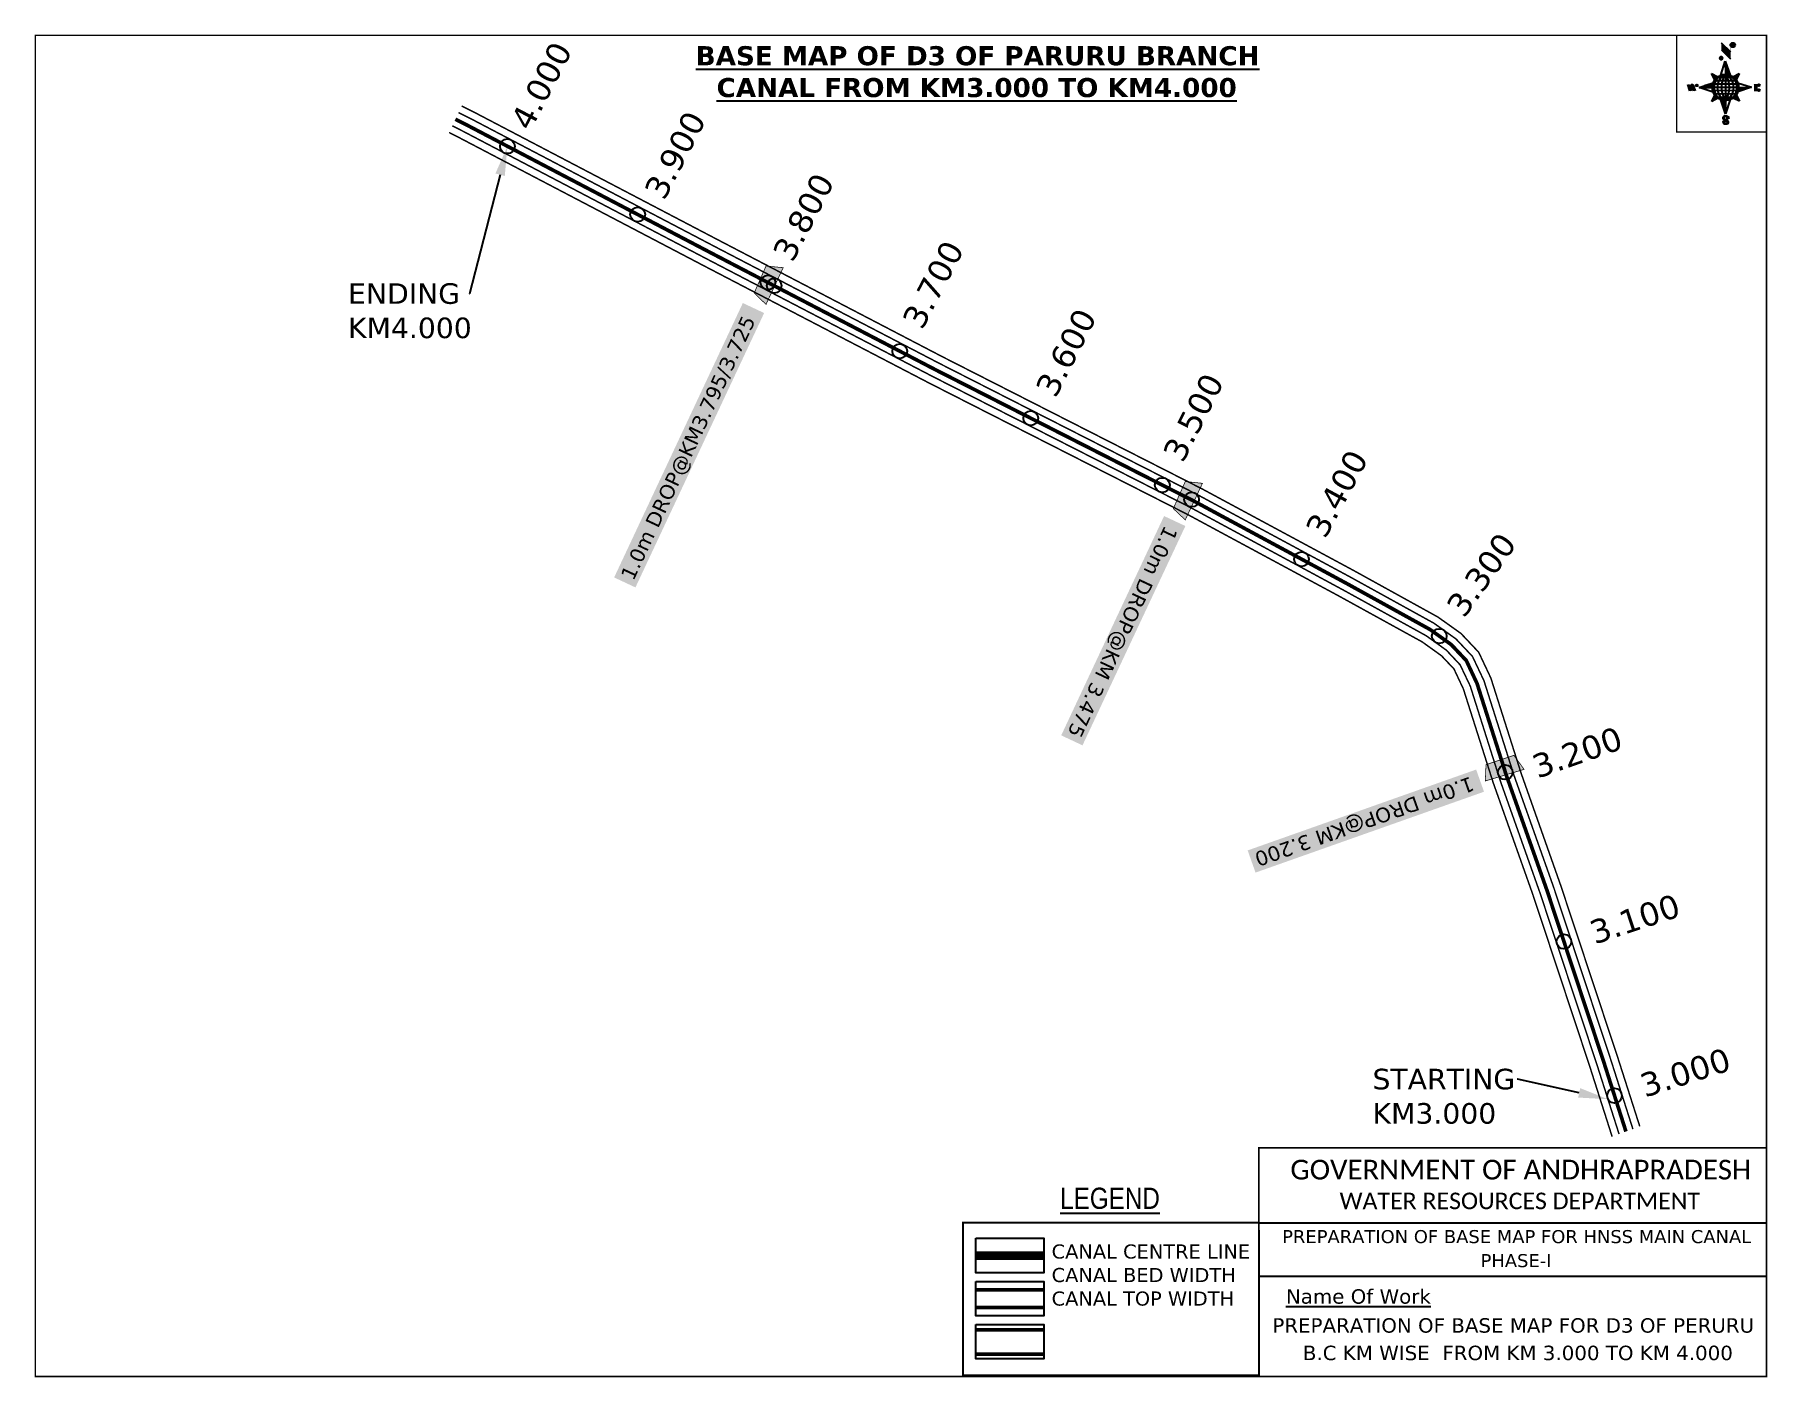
# Model space of a CAD drawing. Header units: inches. Extents: x 735985 to 742305, y 1626582 to 1627922.
# Drawn here: x 735985 to 737164, y 1626582 to 1627496 of the extents above.
import ezdxf
from ezdxf import colors
from ezdxf.entities.mleader import LeaderData, LeaderLine
from ezdxf.enums import TextEntityAlignment as Align
from ezdxf.math import Vec2, Vec3

# ---------------------------------------------------------------- set-up
doc = ezdxf.new("R2010")
doc.units = ezdxf.units.IN
doc.header["$MEASUREMENT"] = 0
doc.header["$PDMODE"] = 32
doc.header["$PDSIZE"] = 10
doc.linetypes.add('HIDDEN2', pattern=[0.1875, 0.125, -0.0625])
for name, color, linetype in [('AQUADUCT', 1, 'Continuous'), ('bord', 1, 'Continuous'), ('CANAL1', 1, 'Continuous'), ('CSMark', 72, 'Continuous'), ('DCBMS', 232, 'Continuous'), ('PAGE', 7, 'Continuous'), ('STRUCTURE', 5, 'Continuous'), ('TEXT', 7, 'Continuous')]:
    doc.layers.add(name, color=color, linetype=linetype)
doc.styles.add('ARIALN', font='ARIALN_1.TTF')
doc.styles.get("Standard").update_dxf_attribs({"font": 'verdana_0.ttf'})
pattern_1 = [(267.297113149, (-8720374.938, 50637915.138), (10.5367255337, -0.497431438), [])]
pattern_2 = [(357.297113149, (-8720374.938, 50637915.138), (0.497431438, 10.5367255337), [])]

# ---------------------------------------------------------------- blocks, each defined once
blk = doc.blocks.new('*X17')
at = {"color": 0, "linetype": 'Continuous'}
for p, q in [((6321.6, 240.5), (6322.3, 241.2)), ((6321.6, 240.3), (6322.3, 241)), ((6321.6, 240.1), (6322.3, 240.8)), ((6321.6, 239.9), (6322.4, 240.7)), ((6321.6, 239.8), (6322.4, 240.6)), ((6321.6, 239.6), (6322.5, 240.5)), ((6321.6, 239.4), (6322.5, 240.3)), ((6321.6, 239.2), (6322.6, 240.2)), ((6321.7, 239.1), (6322.6, 240.1)), ((6321.8, 240.8), (6322.4, 241.4)), ((6321.8, 239), (6322.7, 240)), ((6321.8, 239), (6322.8, 239.9)), ((6321.9, 238.9), (6322.9, 239.8)), ((6322, 238.8), (6323, 239.7)), ((6322.1, 241.3), (6322.4, 241.6)), ((6322.1, 238.7), (6323.1, 239.6)), ((6322.2, 238.6), (6323.1, 239.6)), ((6322.3, 238.5), (6323.2, 239.5)), ((6322.4, 238.5), (6323.3, 239.4)), ((6322.5, 238.4), (6323.4, 239.3)), ((6322.7, 238.4), (6323.6, 239.3)), ((6322.8, 238.3), (6323.7, 239.2)), ((6322.9, 238.3), (6323.8, 239.1)), ((6323.1, 238.2), (6323.9, 239.1)), ((6323.2, 238.2), (6324, 239)), ((6323.3, 238.2), (6324.2, 239)), ((6323.5, 238.1), (6324.3, 238.9)), ((6323.7, 238.1), (6324.4, 238.9)), ((6323.8, 238.1), (6324.6, 238.8)), ((6324.1, 238.2), (6324.7, 238.8)), ((6324.3, 238.3), (6324.9, 238.8)), ((6324.6, 238.3), (6325.1, 238.8)), ((6324.8, 238.4), (6325.2, 238.8)), ((6325.1, 238.5), (6325.4, 238.8)), ((6325.4, 238.6), (6325.6, 238.8))]:
    blk.add_line(p, q, dxfattribs=at)
blk = doc.blocks.new('*X16')
at = {"color": 0, "linetype": 'Continuous'}
for p, q in [((6324.4, 240.3), (6324.5, 240.4)), ((6324.6, 240.3), (6324.8, 240.5)), ((6324.7, 240.2), (6325, 240.5)), ((6324.8, 240.2), (6325.2, 240.6)), ((6325, 240.1), (6325.5, 240.6)), ((6325.1, 240.1), (6325.6, 240.6)), ((6325.2, 240), (6325.8, 240.6)), ((6325.3, 240), (6326, 240.6)), ((6325.4, 239.9), (6326.1, 240.6)), ((6325.5, 239.8), (6326.2, 240.5)), ((6325.6, 239.8), (6326.3, 240.5)), ((6325.7, 239.7), (6326.5, 240.4)), ((6325.9, 239.6), (6326.6, 240.3)), ((6326, 239.5), (6326.7, 240.3)), ((6326, 239.4), (6326.8, 240.2)), ((6326.1, 239.3), (6327, 240.2)), ((6326.2, 239.3), (6327.1, 240.1)), ((6326.3, 239.2), (6327.1, 240)), ((6326.4, 239.1), (6327.2, 239.9)), ((6326.5, 239), (6327.3, 239.8)), ((6326.5, 238.9), (6327.4, 239.7)), ((6326.6, 238.8), (6327.5, 239.6)), ((6326.7, 238.7), (6327.5, 239.5)), ((6326.8, 238.6), (6327.6, 239.4)), ((6326.8, 238.5), (6327.7, 239.3)), ((6326.8, 236.5), (6327.4, 237)), ((6326.9, 238.3), (6327.8, 239.2)), ((6326.9, 238.2), (6327.9, 239.1)), ((6326.9, 236.8), (6327.6, 237.4)), ((6327, 238.1), (6327.8, 239)), ((6327, 237.9), (6327.8, 238.8)), ((6327, 237.8), (6327.8, 238.6)), ((6327, 237.6), (6327.8, 238.4)), ((6327, 237.4), (6327.8, 238.2)), ((6327, 237.3), (6327.8, 238)), ((6327, 237.1), (6327.8, 237.9))]:
    blk.add_line(p, q, dxfattribs=at)
blk = doc.blocks.new('H')
at = {"layer": 'bord', "extrusion": (0.000427885, 0.004792, 0.999988)}
h = blk.add_hatch(dxfattribs=at)
h.set_pattern_fill('LINE', color=8, scale=84.387686, angle=-2.7029, style=0)
h.set_pattern_definition(pattern_2)
h.paths.add_polyline_path([(-492, 786, -0.090992), (-448, 775), (-486, 912)])
h = blk.add_hatch(dxfattribs=at)
h.set_pattern_fill('LINE', color=8, scale=84.387686, angle=-92.7029, style=0)
h.set_pattern_definition(pattern_1)
h.paths.add_polyline_path([(-625, 665, -0.090992), (-615, 710), (-751, 671)])
h = blk.add_hatch(dxfattribs=at)
h.set_pattern_fill('LINE', color=8, scale=84.387686, angle=-2.7029, style=0)
h.set_pattern_definition(pattern_2)
h.paths.add_polyline_path([(-504, 533, -0.090992), (-549, 543), (-510, 406)])
h = blk.add_hatch(dxfattribs=at)
h.set_pattern_fill('LINE', color=8, scale=84.387686, angle=-92.7029, style=0)
h.set_pattern_definition(pattern_1)
h.paths.add_polyline_path([(-246, 647), (-372, 653, -0.090992), (-382, 609)])
for p, q in [((-519, 1020, -1217), (-435, 927, -1216)), ((-516, 1087, -1217), (-432, 994, -1217)), ((-538, 774, -1216), (-487, 906, -1216)), ((-487, 906, -1216), (-493, 780, -1216)), ((-487, 906, -1216), (-448, 769, -1216)), ((-865, 701, -1215), (-847, 638, -1215)), ((-847, 700, -1215), (-829, 637, -1215)), ((-829, 699, -1215), (-811, 636, -1215)), ((-829, 699, -1215), (-811, 698, -1215)), ((-811, 698, -1215), (-794, 635, -1215)), ((-752, 665, -1215), (-615, 704, -1215)), ((-627, 794, -1216), (-567, 760, -1216)), ((-627, 794, -1216), (-584, 747, -1215)), ((-599, 731, -1215), (-627, 794, -1216)), ((-421, 753, -1216), (-359, 781, -1216)), ((-359, 781, -1216), (-405, 739, -1216)), ((-359, 781, -1216), (-392, 721, -1215)), ((-379, 693, -1215), (-246, 641, -1215)), ((-752, 665, -1215), (-625, 659, -1215)), ((-619, 614, -1215), (-752, 665, -1215)), ((-639, 526, -1214), (-606, 585, -1215)), ((-639, 526, -1214), (-593, 568, -1215)), ((-577, 553, -1215), (-639, 526, -1214)), ((-511, 400, -1214), (-549, 537, -1214)), ((-460, 533, -1215), (-511, 400, -1214)), ((-505, 527, -1214), (-511, 400, -1214)), ((-371, 513, -1214), (-431, 546, -1215)), ((-371, 513, -1214), (-414, 560, -1215)), ((-399, 576, -1215), (-371, 513, -1214)), ((-246, 641, -1215), (-383, 603, -1215)), ((-373, 647, -1215), (-246, 641, -1215)), ((-213, 669, -1215), (-217, 601, -1215)), ((-197, 600, -1215), (-194, 668, -1215))]:
    blk.add_line(p, q, dxfattribs=at)
at = {"layer": 'bord', "color": 8, "linetype": 'ByBlock', "extrusion": (0.000427885, 0.004792, 0.999988)}
for p, q in [((-375, 679, -1215), (-620, 691, -1215)), ((-386, 711, -1215), (-605, 722, -1215)), ((-411, 744, -1216), (-578, 752, -1216)), ((-493, 780, -1216), (-505, 527, -1214)), ((-373, 647, -1215), (-625, 659, -1215)), ((-378, 616, -1215), (-623, 628, -1215)), ((-392, 585, -1215), (-611, 595, -1215)), ((-420, 555, -1215), (-587, 562, -1215))]:
    blk.add_line(p, q, dxfattribs=at)
at = {"layer": 'bord', "extrusion": (0.000427885, 0.004792, 0.999988), "elevation": -1212}
for points, const_width in [([(-522, 960), (-516, 1093)], 1.61), ([(-434, 933), (-428, 1066)], 1.61), ([(-870, 707), (-846, 706)], 0.642), ([(-829, 643), (-821, 678)], 0.642), ([(-793, 641), (-782, 694)], 0.642), ([(-829, 643), (-855, 644)], 0.642), ([(-811, 642), (-784, 641)], 0.642), ([(-177, 605), (-226, 607)], 0.706), ([(-223, 676), (-174, 673)], 0.706), ([(-195, 645), (-185, 644)], 0.706)]:
    blk.add_lwpolyline(points, dxfattribs=dict(at, const_width=const_width))
for points, const_width in [([(-414, 1073, 1), (-398, 1058, 1)], 22.3), ([(-530, 950, 1), (-520, 939, 1)], 14.8), ([(-776, 697, 1), (-769, 690, 1)], 8.9), ([(-180, 618, 1), (-173, 611, 1)], 9.79), ([(-178, 667, 1), (-171, 660, 1)], 9.79), ([(-490, 362, 1), (-498, 369, 1)], 11.1), ([(-525, 322, 1), (-533, 329, 1)], 11.1)]:
    blk.add_lwpolyline(points, format="xyb", close=True, dxfattribs=dict(at, const_width=const_width))
for points in [[(-537, 317), (-531, 310), (-520, 307), (-505, 307), (-494, 310), (-486, 318), (-487, 326), (-491, 333), (-494, 336), (-503, 341), (-522, 347), (-530, 352), (-534, 355), (-537, 363), (-537, 373), (-530, 381), (-520, 384), (-504, 384), (-493, 380), (-487, 373)], [(-522, 348), (-526, 354), (-528, 361), (-528, 371), (-526, 375), (-521, 381), (-515, 384)], [(-505, 307), (-499, 312), (-497, 319), (-497, 327), (-501, 335), (-509, 343)]]:
    blk.add_lwpolyline(points, dxfattribs=at)
at = {"layer": 'bord', "extrusion": (0.000427885, 0.004792, 0.999988)}
for centre, radius in [((-406, 1065, -1212), 22.3), ((-525, 944, -1212), 14.8), ((-773, 694, -1212), 8.9), ((-498, 659, -1212), 127), ((-177, 615, -1212), 9.79), ((-174, 663, -1212), 9.79), ((-494, 365, -1212), 11.1), ((-529, 325, -1212), 11.1)]:
    blk.add_circle(centre, radius, dxfattribs=at)
at = {"layer": 'bord', "color": 8, "linetype": 'ByBlock', "extrusion": (0.000427885, 0.004792, 0.999988)}
for centre, radius, start, end in [((-482, 658, -1212), 128, 94.9254, 259.6691), ((-437, 656, -1212), 141, 113.2864, 241.308), ((-316, 651, -1212), 222, 142.5892, 212.0053), ((-560, 662, -1212), 141, 293.2864, 61.308), ((-681, 668, -1212), 222, 322.5892, 32.0053), ((-515, 660, -1212), 128, 274.9254, 79.6691)]:
    blk.add_arc(centre, radius, start, end, dxfattribs=at)
at = {"layer": 'bord', "extrusion": (0.000427885, 0.004792, 0.999988)}
for points in [[(-516, 1093, -1212), (-431, 1000, -1212), (-519, 1026, -1212), (-434, 933, -1212)], [(-864, 707, -1212), (-846, 706, -1212), (-846, 644, -1212), (-829, 643, -1212)], [(-829, 705, -1212), (-811, 704, -1212), (-811, 642, -1212), (-793, 641, -1212)], [(-193, 674, -1212), (-197, 606, -1212), (-213, 675, -1212), (-216, 607, -1212)]]:
    blk.add_solid(points, dxfattribs=at)
at = {"layer": 'bord', "extrusion": (0.000427885, 0.004792, 0.999988), "xscale": 7.977342409717546, "yscale": 7.977342408231451, "zscale": 7.977342408476333, "rotation": 138.0840426661453}
for name, p in [('*X16', (38301, -31929, -1212)), ('*X17', (38314, -31951, -1212))]:
    blk.add_blockref(name, p, dxfattribs=at)

msp = doc.modelspace()

# ---------------------------------------------------------------- hatches: boundary and pattern name
for points in [[(736494.6, 1627337.1), (736482.9, 1627312.1), (736474.9, 1627319.9), (736482.9, 1627338.2)], [(736779.8, 1627190.4), (736768.1, 1627165.5), (736760, 1627173.2), (736768.1, 1627191.6)], [(736998.6, 1626995.8), (736972.2, 1626987.9), (736972.7, 1626999), (736991.7, 1627005.3)]]:
    msp.add_hatch(color=1).paths.add_polyline_path(points)

# ---------------------------------------------------------------- linework, layer by layer
at = {"layer": 'CANAL1', "color": 200, "const_width": 1}
for points in [[(737077.3, 1626752.9), (737062.3, 1626799.8), (737023.6, 1626916.6), (736996.6, 1626993.1), (736976, 1627057.9), (736967.7, 1627075.5), (736955.6, 1627088.3), (736940, 1627099.4), (736882.8, 1627131), (736779, 1627186.9), (736603.1, 1627276.4), (736452.2, 1627355), (736283.9, 1627443.1), (736275.9, 1627447.1)], [(737058.5, 1626745.9), (737043.3, 1626793.6), (737004.7, 1626910.2), (736977.6, 1626986.7), (736957.3, 1627050.5), (736950.9, 1627064.1), (736942.4, 1627073.1), (736929.3, 1627082.5), (736873.2, 1627113.4), (736769.7, 1627169.2), (736593.9, 1627258.6), (736442.9, 1627337.2), (736274.7, 1627425.3), (736267.3, 1627429.1)]]:
    msp.add_lwpolyline(points, dxfattribs=at)
at = {"layer": 'CANAL1', "color": 1, "linetype": 'HIDDEN2', "ltscale": 100, "const_width": 2.5}
for points in [[(736484.2, 1627327), (736447.5, 1627346.1), (736279.3, 1627434.2), (736271.6, 1627438.1)], [(736752.1, 1627189.4), (736598.5, 1627267.5), (736484.2, 1627327)], [(736986.4, 1626992.1), (736966.6, 1627054.2), (736959.3, 1627069.8), (736949, 1627080.7), (736934.7, 1627090.9), (736878, 1627122.2), (736774.4, 1627178.1), (736752.1, 1627189.4)], [(737067.9, 1626749.4), (737052.8, 1626796.7), (737014.2, 1626913.4), (736986.4, 1626992.1)]]:
    msp.add_lwpolyline(points, dxfattribs=at)
at = {"layer": 'CANAL1', "color": 5}
for points, const_width in [([(737072.6, 1626751.1), (737057.6, 1626798.2), (737018.9, 1626915), (736991.8, 1626991.5), (736971.3, 1627056.1), (736963.5, 1627072.6), (736952.3, 1627084.5), (736937.3, 1627095.2), (736880.4, 1627126.6), (736776.7, 1627182.5), (736600.8, 1627272), (736449.9, 1627350.5), (736281.6, 1627438.7), (736273.8, 1627442.6)], 1), ([(737063.2, 1626747.7), (737048.1, 1626795.1), (737009.4, 1626911.8), (736982.3, 1626988.3), (736962, 1627052.4), (736955.1, 1627066.9), (736945.7, 1627076.9), (736932, 1627086.7), (736875.6, 1627117.8), (736772.1, 1627173.7), (736596.2, 1627263.1), (736445.2, 1627341.7), (736277, 1627429.8), (736269.5, 1627433.6)], 1), ([(736494.6, 1627337.1), (736482.9, 1627312.1), (736474.9, 1627319.9), (736482.9, 1627338.2), (736494.6, 1627337.1), (736482.9, 1627312.1)], 0.49), ([(736779.8, 1627190.4), (736768.1, 1627165.5), (736760, 1627173.2), (736768.1, 1627191.6), (736779.8, 1627190.4), (736768.1, 1627165.5)], 0.49), ([(736998.6, 1626995.8), (736972.2, 1626987.9), (736972.7, 1626999), (736991.7, 1627005.3), (736998.6, 1626995.8), (736972.2, 1626987.9)], 0.49)]:
    msp.add_lwpolyline(points, dxfattribs=dict(at, const_width=const_width))
at = {"layer": 'CANAL1', "color": 1, "linetype": 'HIDDEN2', "ltscale": 100, "const_width": 6, "elevation": -0.4}
msp.add_lwpolyline([(736671.8, 1626665), (736625.7, 1626665)], dxfattribs=at)
at = {"layer": 'CANAL1', "color": 5, "const_width": 2.4, "elevation": -0.4}
for points in [[(736671.8, 1626641.7), (736625.7, 1626641.7)], [(736671.8, 1626629.7), (736625.7, 1626629.7)]]:
    msp.add_lwpolyline(points, dxfattribs=at)
at = {"layer": 'CANAL1', "color": 200, "const_width": 2.4, "elevation": -0.4}
for points in [[(736671.8, 1626614.5), (736625.7, 1626614.5)], [(736671.8, 1626598), (736625.7, 1626598)]]:
    msp.add_lwpolyline(points, dxfattribs=at)
at = {"layer": 'PAGE'}
for points, const_width in [([(737163.5, 1626582.8), (735985.9, 1626582.8), (735985.9, 1627495.1), (737163.5, 1627495.1)], 1), ([(737163.5, 1627495.1), (737102.4, 1627495.1), (737102.4, 1627429.4), (737163.5, 1627429.4)], 1), ([(736818.2, 1626738.4), (737163.5, 1626738.4), (737163.5, 1626582.8), (736818.3, 1626582.8)], 1.2), ([(736818.2, 1626583.6), (736616.9, 1626583.6), (736616.9, 1626687.4), (736818.2, 1626687.4)], 1.2)]:
    msp.add_lwpolyline(points, close=True, dxfattribs=dict(at, const_width=const_width))
for points in [[(736818.2, 1626687.4), (737163.5, 1626687.4)], [(736818.3, 1626651.1), (737163.5, 1626651.1)]]:
    msp.add_lwpolyline(points, dxfattribs=at)
at = {"layer": 'PAGE', "elevation": -0.4}
for points in [[(736625.7, 1626676.8), (736671.8, 1626676.8), (736671.8, 1626653.2), (736625.7, 1626653.2)], [(736625.7, 1626647.5), (736671.8, 1626647.5), (736671.8, 1626624), (736625.7, 1626624)], [(736625.7, 1626618.2), (736671.8, 1626618.2), (736671.8, 1626594.7), (736625.7, 1626594.7)]]:
    msp.add_lwpolyline(points, close=True, dxfattribs=at)
at = {"layer": 'STRUCTURE', "color": 3}
for p in [(736307, 1627419.7), (736395.6, 1627373.3), (736484.2, 1627327), (736488.5, 1627324.8), (736573.9, 1627280.3), (736663, 1627234.7), (736752.5, 1627189.2), (736772.4, 1627179.3), (736847.2, 1627138.8), (736940.9, 1627086.5), (736985.8, 1626993.8), (737025.7, 1626878.6), (737060.1, 1626773.8)]:
    msp.add_point(p, dxfattribs=at)

# ---------------------------------------------------------------- block references
at = {"layer": 'AQUADUCT', "color": 1, "xscale": 0.0703495379661093, "yscale": 0.07034953800030053, "zscale": 0.07034953795990817, "rotation": 3.078330607406165}
msp.add_blockref('H', (737173.1, 1627415.7, 85.4), dxfattribs=at)

# ---------------------------------------------------------------- texts
at = {"layer": 'CSMark', "color": 1}
for s, rotation, p in [('4.000', 62.5038, (736315.5, 1627433.1)), ('3.900', 62.5038, (736406.5, 1627385.9)), ('3.800', 62.5038, (736493.8, 1627343.7)), ('3.700', 62.5038, (736582, 1627297.8)), ('3.600', 63.0458, (736672.7, 1627251.4)), ('3.500', 63.0458, (736759.3, 1627207.3)), ('3.400', 61.6433, (736856.2, 1627155.8)), ('3.300', 54.4825, (736951.2, 1627102.7)), ('3.200', 19.4114, (737005.1, 1626997)), ('3.100', 18.3277, (737044.1, 1626884.2)), ('3.000', 17.7014, (737078.3, 1626780.1))]:
    msp.add_text(s, height=16, rotation=rotation, dxfattribs=at).set_placement(p, align=Align.MIDDLE_LEFT)
at = {"layer": 'PAGE', "extrusion": (0.000201441, 0.004807, 0.999988), "style": 'ARIALN'}
msp.add_text('%%ULEGEND', height=14.4, rotation=359.9999, dxfattribs=at).set_placement((736716.9, 1626684.5, 7967.7), align=Align.MIDDLE)
at = {"layer": 'PAGE', "extrusion": (0.000201441, 0.004807, 0.999988)}
for s, height, p in [('PREPARATION OF BASE MAP FOR HNSS MAIN CANAL', 8.878, (736834, 1626654, 7967.6)), ('%%UName Of Work', 9.822, (736836.6, 1626612.8, 7966.2))]:
    msp.add_text(s, height=height, rotation=359.9999, dxfattribs=at).set_placement(p)
for s, height, p in [('PHASE-I', 8.88, (736993.1, 1626642.1, 7967.5)), ('PREPARATION OF BASE MAP FOR D3 OF PERURU', 9.822, (736991.2, 1626598, 7966.3)), (' B.C KM WISE  FROM KM 3.000 TO KM 4.000', 9.822, (736992.2, 1626579.3, 7966.3))]:
    msp.add_text(s, height=height, rotation=359.9999, dxfattribs=at).set_placement(p, align=Align.MIDDLE_CENTER)
at = {"layer": 'PAGE', "extrusion": (0.000201441, 0.004807, 0.999988), "attachment_point": 1, "text_direction": (1, -1e-06, -0.000201)}
for s, insert, char_height, width in [('\\pi3.5885;{\\fCalibri|b0|i0|c0|p34;\\H1.3333x;GOVERNMENT OF ANDHRAPRADESH\\P\\pi37.073;\\H0.83998x;WATER RESOURCES DEPARTMENT}', (736836, 1626730.2, -1.3), 10.059, 321.276), ('CANAL CENTRE LINE CANAL BED WIDTH {\\H2.3741x; }CANAL TOP WIDTH{\\H1.9188x; }', (736677.2, 1626672.6, -0.4), 9.6, 168.926)]:
    msp.add_mtext(s, dxfattribs=dict(at, insert=insert, char_height=char_height, width=width))
at = {"layer": 'STRUCTURE', "color": 5, "char_height": 10, "attachment_point": 1, "bg_fill": 1, "box_fill_scale": 1.3, "bg_fill_color": 7, "bg_fill_true_color": 16777215, "bg_fill_transparency": 4390977}
for s, insert, width, rotation in [('1.0m DROP@KM3.795/3.725', (736383.6, 1627127.8), 200.194, 64.8751), ('\\pi1.967;1.0m DROP@KM 3.475', (736764.2, 1627159.9), 158.804, 244.8751), ('\\pi1.967;1.0m DROP@KM 3.200', (736967.5, 1626982.4), 158.871, 199.4872)]:
    msp.add_mtext(s, dxfattribs=dict(at, insert=insert, width=width, rotation=rotation))
at = {"layer": 'TEXT', "color": 1, "insert": (736427.1, 1627487.8), "char_height": 13, "width": 395.395, "attachment_point": 1}
msp.add_mtext('\\pi7.9706;{\\fVerdana|b1|i0|c0|p34;\\LBASE MAP OF D3 OF PARURU BRANCH \\P\\pi22.18;CANAL FROM KM3.000 TO KM4.000}', dxfattribs=at)

# ---------------------------------------------------------------- leaders
at = {"layer": 'DCBMS', "color": 5}
ml = msp.add_multileader_mtext('Standard', dxfattribs=at)
ml.set_content('ENDING \\PKM4.000', color=5)
ml.set_leader_properties()
ml.build(insert=Vec2(0, 0))
ml.multileader.update_dxf_attribs({"dogleg_length": 0.36, "arrow_head_size": 20})
ctx = ml.context
ctx.base_point, ctx.char_height, ctx.arrow_head_size, ctx.landing_gap_size, ctx.plane_origin = Vec3(736198.5, 1627319.4), 14, 20, 0.09, Vec3(737155.2, 1627607.6)
notes = []
notes.append((ctx, [(0, (1, 1, 0), (736281.3, 1627319.4), (-1, 0), 0.36, [(0, [(736307, 1627419.7)], 0, [])])]))
ctx.mtext.insert, ctx.mtext.width, ctx.mtext.flow_direction = Vec3(736198.6, 1627326.5), 121.426, 5
ml = msp.add_multileader_mtext('Standard', dxfattribs=at)
ml.set_content('STARTING \\PKM3.000', color=5)
ml.set_leader_properties()
ml.build(insert=Vec2(0, 0))
ml.multileader.update_dxf_attribs({"dogleg_length": 0.36, "arrow_head_size": 20})
ctx = ml.context
ctx.base_point, ctx.char_height, ctx.arrow_head_size, ctx.landing_gap_size, ctx.plane_origin = Vec3(736895.4, 1626785), 14, 20, 0.09, Vec3(737898.3, 1627033.5)
notes.append((ctx, [(0, (1, 1, 0), (736994.2, 1626785), (-1, 0), 0.36, [(0, [(737055.6, 1626771.4)], 0, [])])]))
ctx.mtext.insert, ctx.mtext.width, ctx.mtext.flow_direction = Vec3(736895.5, 1626792.1), 121.426, 5
for ctx, leaders in notes:
    for number, flags, end, landing, length, lines in leaders:
        leader = LeaderData()
        leader.index, (leader.has_last_leader_line, leader.has_dogleg_vector, leader.attachment_direction) = number, flags
        leader.last_leader_point, leader.dogleg_vector, leader.dogleg_length = Vec3(end), Vec3(landing), length
        for number, points, colour, breaks in lines:
            line = LeaderLine()
            line.index, line.vertices, line.color, line.breaks = number, Vec3.list(points), colors.encode_raw_color(colour), breaks
            leader.lines.append(line)
        ctx.leaders.append(leader)

doc.saveas('drawing.dxf')
